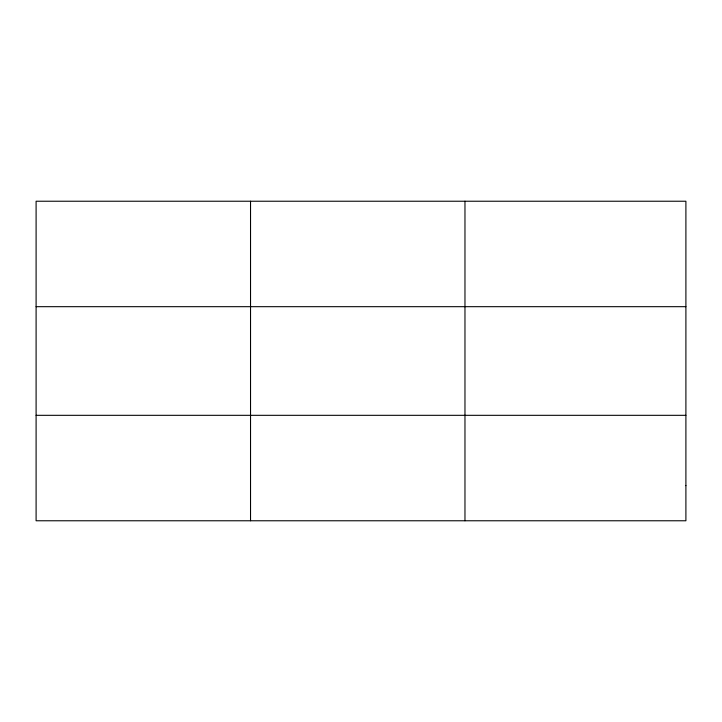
<?xml version="1.0" encoding="UTF-8"?>
<svg xmlns="http://www.w3.org/2000/svg" width="722" height="722" viewBox="0 0 722 722"><rect width="100%" height="100%" fill="white"/><g stroke="black" fill="none" stroke-linecap="round" stroke-linejoin="round"><path stroke-width="1.08" d="M250.534 520.77L250.534 201.23M464.968 520.77L464.968 201.23M36.1 306.679L685.9 306.679M36.1 415.321L685.9 415.321M685.9 485.617L685.9 520.77L36.1 520.77L36.1 201.23L685.9 201.23L685.9 485.617"/></g></svg>
